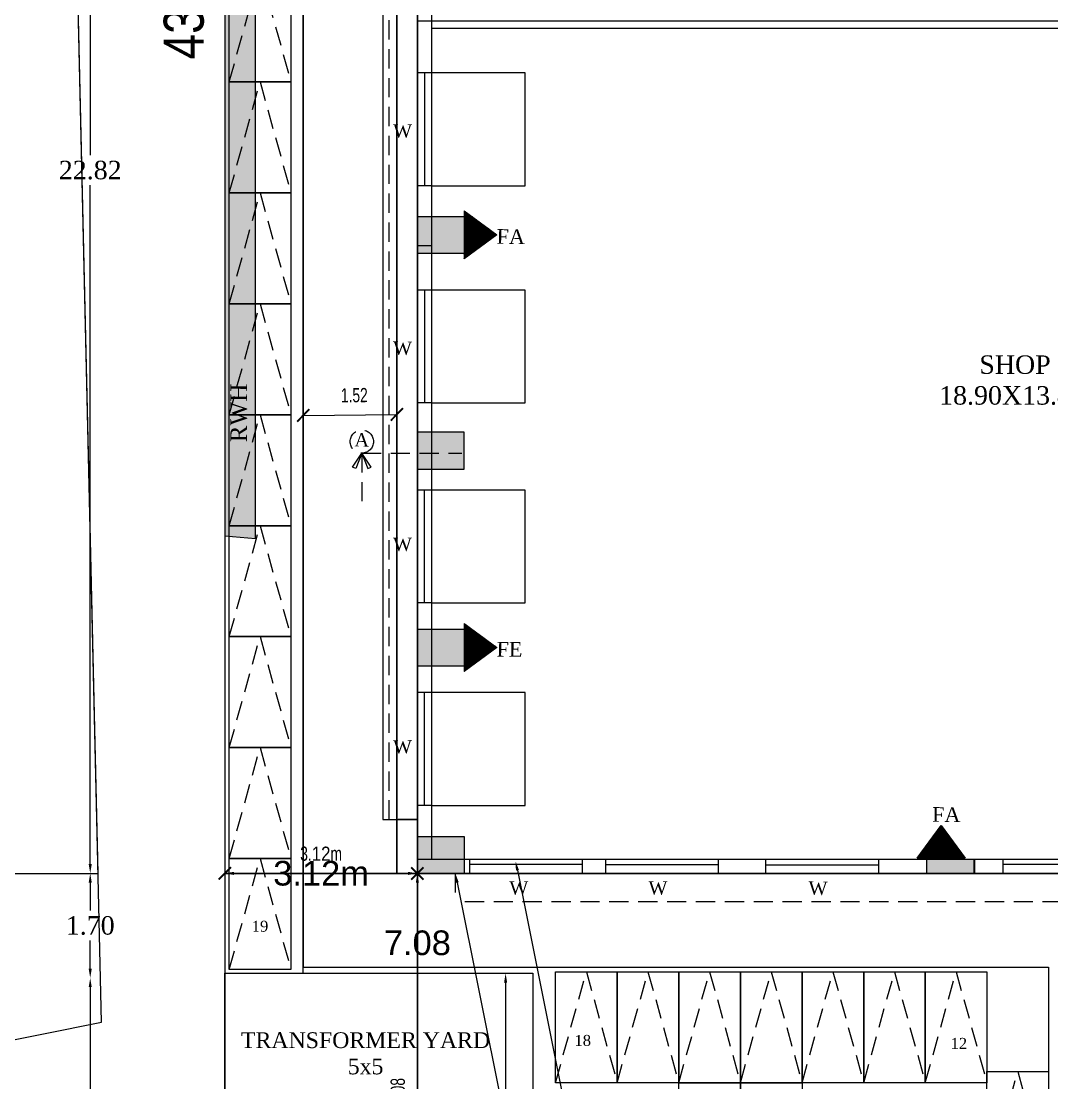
# Model space of a CAD drawing. Header units: metres. Extents: x 395 to 664, y 68 to 153.
# Drawn here: x 463.22 to 479.94, y 87.41 to 104.63 of the extents above; entities that cross this region are included whole.
import ezdxf

# ---------------------------------------------------------------- set-up
doc = ezdxf.new("R2010")
doc.units = ezdxf.units.M
doc.header["$LTSCALE"] = 25
doc.header["$MEASUREMENT"] = 0
doc.header["$PDMODE"] = 34
doc.linetypes.add('HIDDEN', pattern=[0.375, 0.25, -0.125])
doc.layers.get('Defpoints').update_dxf_attribs({"color": 222})
for name, color, linetype in [('BLK_1_FLR_0_BLT_UP_AREA', 18, 'Continuous'), ('BLK_1_FLR_0_CARPET_AREA', 18, 'Continuous'), ('BLK_1_FLR_0_CHAJJA', 6, 'Continuous'), ('BLK_1_LVL_-1_BSMNT_PLOT_BOUNDARY', 7, 'Continuous'), ('BLK_1_LVL_-1_BSMNT_SIDE_SETBACK1', 7, 'Continuous'), ('BLK_1_LVL_0_BLDG_FOOT_PRINT', 1, 'Continuous'), ('BLK_1_LVL_0_FRONT_SETBACK', 2, 'Continuous'), ('BLK_1_LVL_0_SIDE_SETBACK1', 102, 'Continuous'), ('PLOT_AREA_M2', 1, 'Continuous'), ('PLOT_BOUNDARY', 70, 'Continuous'), ('RWH', 130, 'Continuous'), ('TRANSFORMER_YARD', 7, 'Continuous'), ('TWO_WHEELER_DRIVE_WAY', 7, 'Continuous')]:
    doc.layers.add(name, color=color, linetype=linetype)
doc.layers.add('BLK_1_FLR_0_ROOM_1_LIGHT_VENTILATION_3', color=232, linetype='Continuous', lineweight=0)
doc.layers.add('DIST_CL_ROAD', color=7, linetype='Continuous', lineweight=0)
doc.layers.add('BLK_1_MAX_HEIGHT_CAL', color=7, linetype='Continuous', plot=False)
doc.layers.add('TWO_WHEELER_PARKING', color=2, linetype='Continuous', plot=False)
doc.styles.add('1-8 TXT', font='arial.ttf')
doc.styles.add('DIM 100', font='ARIALN.TTF', dxfattribs={"width": 0.85, "height": 0.23})
doc.styles.add('ROOM TEXT 10.5', font='swissc.ttf')
doc.styles.get("Standard").update_dxf_attribs({"font": 'times.ttf'})
doc.dimstyles.new('GRID DIM 400', dxfattribs={"dimscale": 0, "dimtxt": 0.8, "dimasz": 0.2, "dimexe": 0, "dimexo": 0, "dimgap": 0.2, "dimtad": 0, "dimlfac": -0.1, "dimzin": 1, "dimdsep": 46, "dimtxsty": 'DIM 100', "dimblk": 'ARCHTICK', "dimcen": 0, "dimclrd": 256, "dimclre": 252, "dimclrt": 4, "dimazin": 0, "dimtfac": 1, "dimtix": 1, "dimtofl": 0, "dimtmove": 2, "dimatfit": 0, "dimfxl": 0, "dimtolj": 1, "dimtzin": 0, "dimarcsym": 0})
doc.dimstyles.new('SITE', dxfattribs={"dimtxt": 0.65, "dimasz": 0.05, "dimexe": 0.18, "dimexo": 0.0625, "dimgap": 0.09, "dimtad": 0, "dimdec": 1, "dimzin": 0, "dimdsep": 46, "dimtxsty": 'ROOM TEXT 10.5', "dimblk": 'A1', "dimcen": 0.09, "dimse1": 1, "dimse2": 1, "dimsd1": 1, "dimsd2": 1, "dimazin": 0, "dimtfac": 1, "dimtdec": 1, "dimtofl": 0, "dimtmove": 0, "dimatfit": 3, "dimfxl": 0, "dimtolj": 1, "dimtzin": 0, "dimarcsym": 0})
doc.dimstyles.new('SITE SET', dxfattribs={"dimtxt": 0.4, "dimasz": 0.15, "dimexe": 0.18, "dimexo": 0.0625, "dimgap": 0.09, "dimtad": 0, "dimtih": 1, "dimtoh": 1, "dimzin": 0, "dimdsep": 46, "dimtxsty": '1-8 TXT', "dimcen": 0.09, "dimse1": 1, "dimse2": 1, "dimadec": 0, "dimazin": 0, "dimtfac": 1, "dimtofl": 0, "dimtmove": 0, "dimatfit": 3, "dimfxl": 0, "dimtolj": 1, "dimtzin": 0, "dimarcsym": 0})
doc.dimstyles.get("Standard").update_dxf_attribs({"dimtxt": 0.3, "dimasz": 0.15, "dimexe": 0.18, "dimexo": 0.0625, "dimgap": 0.09, "dimtad": 0, "dimtih": 1, "dimtoh": 1, "dimzin": 0, "dimdsep": 46, "dimtxsty": 'Standard', "dimcen": 0.09, "dimse1": 1, "dimse2": 1, "dimadec": 0, "dimazin": 0, "dimtfac": 1, "dimtofl": 0, "dimtmove": 0, "dimatfit": 3, "dimfxl": 0, "dimtolj": 1, "dimtzin": 0, "dimarcsym": 0})

# ---------------------------------------------------------------- blocks, each defined once
blk = doc.blocks.new('*D34')
at = {"color": 0, "lineweight": -2, "ltscale": 0.5}
for p, q in [((464.336, 113.474), (464.336, 102.458)), ((464.336, 90.956), (464.336, 101.972))]:
    blk.add_line(p, q, dxfattribs=at)
at = {"color": 0, "ltscale": 0.5}
for points in [[(464.311, 113.474), (464.361, 113.474), (464.336, 113.624)], [(464.311, 90.956), (464.361, 90.956), (464.336, 90.806)]]:
    blk.add_solid(points, dxfattribs=at)
at = {"layer": 'Defpoints', "color": 0, "ltscale": 0.5}
for p in [(464.336, 113.624), (467.031, 113.624), (467.031, 90.806)]:
    blk.add_point(p, dxfattribs=at)
at = {"color": 0, "ltscale": 0.5, "insert": (464.336, 102.215), "char_height": 0.3, "attachment_point": 5}
blk.add_mtext('\\A1;22.82', dxfattribs=at)
blk = doc.blocks.new('*D62')
at = {"layer": 'Defpoints', "color": 0, "lineweight": -2, "ltscale": 0.5}
for p in [(492.824, 88.392), (466.52, 83.101), (466.641, 82.501)]:
    blk.add_point(p, dxfattribs=at)
at = {"color": 0, "ltscale": 0.5, "insert": (479.793, 85.146), "char_height": 0.65, "attachment_point": 5, "rotation": 11.3722, "style": 'ROOM TEXT 10.5'}
blk.add_mtext('\\A1;26.8m', dxfattribs=at)
blk = doc.blocks.new('A1')
at = {"color": 8, "lineweight": -2}
blk.add_line((0, 2.52), (0, -2.52), dxfattribs=at)
blk.add_solid([(-2.27, 0.38), (-2.27, -0.38), (0, 0)], dxfattribs=at)
blk = doc.blocks.new('*D63')
at = {"layer": 'Defpoints', "color": 0, "lineweight": -2, "ltscale": 0.5}
for p in [(465.857, 126.994), (466.52, 126.994), (466.52, 83.101)]:
    blk.add_point(p, dxfattribs=at)
at = {"color": 0, "ltscale": 0.5, "insert": (465.857, 105.048), "char_height": 0.65, "attachment_point": 5, "rotation": 90, "style": 'ROOM TEXT 10.5'}
blk.add_mtext('\\A1;43.9m', dxfattribs=at)
blk = doc.blocks.new('*D65')
at = {"color": 0, "lineweight": -2, "ltscale": 0.5}
for p, q in [((464.336, 90.656), (464.336, 90.202)), ((464.336, 89.261), (464.336, 89.716))]:
    blk.add_line(p, q, dxfattribs=at)
at = {"color": 0, "ltscale": 0.5}
for points in [[(464.311, 90.656), (464.361, 90.656), (464.336, 90.806)], [(464.311, 89.261), (464.361, 89.261), (464.336, 89.111)]]:
    blk.add_solid(points, dxfattribs=at)
at = {"layer": 'Defpoints', "color": 0, "ltscale": 0.5}
for p in [(469.644, 90.806), (464.336, 89.111), (469.644, 89.111)]:
    blk.add_point(p, dxfattribs=at)
at = {"color": 0, "ltscale": 0.5, "insert": (464.336, 89.959), "char_height": 0.3, "attachment_point": 5}
blk.add_mtext('\\A1;1.70', dxfattribs=at)
blk = doc.blocks.new('*D66')
at = {"color": 0, "lineweight": -2, "ltscale": 0.5}
for p, q in [((464.336, 88.961), (464.336, 86.664)), ((464.336, 83.88), (464.336, 86.177))]:
    blk.add_line(p, q, dxfattribs=at)
for points in [[(464.311, 88.961), (464.361, 88.961), (464.336, 89.111)], [(464.311, 83.88), (464.361, 83.88), (464.336, 83.73)]]:
    blk.add_solid(points, dxfattribs=at)
at = {"layer": 'Defpoints', "color": 0, "lineweight": -2, "ltscale": 0.5}
for p in [(469.644, 89.111), (464.336, 83.73), (469.644, 83.73)]:
    blk.add_point(p, dxfattribs=at)
at = {"color": 0, "ltscale": 0.5, "insert": (464.336, 86.421), "char_height": 0.3, "attachment_point": 5}
blk.add_mtext('\\A1;5.38', dxfattribs=at)
blk = doc.blocks.new('*D9')
at = {"color": 0, "lineweight": -2, "ltscale": 0.5}
for p, q in [((466.67, 78.577), (467.623, 78.577)), ((469.494, 78.577), (468.542, 78.577))]:
    blk.add_line(p, q, dxfattribs=at)
at = {"color": 0, "ltscale": 0.5}
for points in [[(466.67, 78.602), (466.67, 78.552), (466.52, 78.577)], [(469.494, 78.602), (469.494, 78.552), (469.644, 78.577)]]:
    blk.add_solid(points, dxfattribs=at)
at = {"layer": 'Defpoints', "color": 0, "ltscale": 0.5}
for p in [(466.52, 90.223), (469.644, 90.223), (469.644, 78.577)]:
    blk.add_point(p, dxfattribs=at)
at = {"color": 0, "ltscale": 0.5, "insert": (468.082, 78.577), "char_height": 0.3, "attachment_point": 5}
blk.add_mtext('\\A1;3.12', dxfattribs=at)
blk = doc.blocks.new('A$C7B1C1511')
at = {"ltscale": 0.5}
h = blk.add_hatch(dxfattribs=at)
h.set_pattern_fill('ANSI31', color=8, scale=0.025)
h.set_pattern_definition([(45, (-470.282935, -102.674974), (-0.002209708691, 0.002209708691), [])])
h.paths.add_polyline_path([(0.778, 0), (0.389, 0.53), (0, 0)])
at = {"color": 0, "ltscale": 0.5}
for p, q in [((0, 0), (0.389, 0.53)), ((0.389, 0.53), (0.778, 0)), ((0, 0), (0.778, 0))]:
    blk.add_line(p, q, dxfattribs=at)
blk = doc.blocks.new('*D75')
at = {"color": 0, "lineweight": -2, "ltscale": 0.5}
for p, q in [((466.67, 90.806), (467.245, 90.806)), ((469.494, 90.806), (468.919, 90.806))]:
    blk.add_line(p, q, dxfattribs=at)
for points in [[(466.67, 90.831), (466.67, 90.781), (466.52, 90.806)], [(469.494, 90.831), (469.494, 90.781), (469.644, 90.806)]]:
    blk.add_solid(points, dxfattribs=at)
at = {"layer": 'Defpoints', "color": 0, "lineweight": -2, "ltscale": 0.5}
for p in [(466.52, 90.806), (466.52, 90.806), (469.644, 90.806)]:
    blk.add_point(p, dxfattribs=at)
at = {"color": 0, "ltscale": 0.5, "insert": (468.082, 90.806), "char_height": 0.4, "attachment_point": 5, "style": '1-8 TXT'}
blk.add_mtext('\\A1;3.{\\fArial|b0|i0|c186|p34;12}m', dxfattribs=at)
blk = doc.blocks.new('*D81')
at = {"color": 0, "lineweight": -2, "ltscale": 0.5}
for p, q in [((469.644, 90.656), (469.644, 89.971)), ((469.644, 83.88), (469.644, 89.383))]:
    blk.add_line(p, q, dxfattribs=at)
for points in [[(469.619, 90.656), (469.669, 90.656), (469.644, 90.806)], [(469.619, 83.88), (469.669, 83.88), (469.644, 83.73)]]:
    blk.add_solid(points, dxfattribs=at)
at = {"layer": 'Defpoints', "color": 0, "lineweight": -2, "ltscale": 0.5}
for p in [(469.644, 90.806), (469.644, 83.73), (469.644, 83.73)]:
    blk.add_point(p, dxfattribs=at)
at = {"color": 0, "ltscale": 0.5, "insert": (469.644, 89.677), "char_height": 0.4, "attachment_point": 5, "style": '1-8 TXT'}
blk.add_mtext('\\A1;7.08', dxfattribs=at)
blk = doc.blocks.new('_ArchTick')
at = {"color": 0, "linetype": 'ByBlock', "const_width": 0.15}
blk.add_lwpolyline([(-0.5, -0.5), (0.5, 0.5)], dxfattribs=at)
blk = doc.blocks.new('*D93')
at = {"layer": 'BLK_1_LVL_0_SIDE_SETBACK1', "linetype": 'Continuous', "lineweight": -2}
blk.add_line((469.644, 90.806), (466.52, 90.806), dxfattribs=at)
at = {"layer": 'Defpoints', "color": 0, "linetype": 'Continuous', "lineweight": -2}
for p in [(466.52, 90.806), (466.52, 90.806), (469.644, 90.806)]:
    blk.add_point(p, dxfattribs=at)
at = {"layer": 'BLK_1_LVL_0_SIDE_SETBACK1', "linetype": 'Continuous', "lineweight": -2, "xscale": 0.2, "yscale": 0.2, "zscale": 0.2}
for p, rotation in [((466.52, 90.806), 179.999999999668), ((469.644, 90.806), 359.999999999668)]:
    blk.add_blockref('_ArchTick', p, dxfattribs=dict(at, rotation=rotation))
at = {"layer": 'BLK_1_LVL_0_SIDE_SETBACK1', "linetype": 'Continuous', "insert": (468.082, 91.124), "char_height": 0.23, "attachment_point": 5, "style": 'DIM 100'}
blk.add_mtext('\\A1;3.{\\fArial|b0|i0|c186|p34;12}m', dxfattribs=at)
blk = doc.blocks.new('*D135')
at = {"layer": 'Defpoints', "color": 0, "lineweight": -2}
for p in [(470.26, 90.806), (473.083, 76.771), (473.083, 76.771)]:
    blk.add_point(p, dxfattribs=at)
at = {"layer": 'DIST_CL_ROAD', "color": 0, "lineweight": -2}
for p, q in [((470.289, 90.659), (471.622, 84.032)), ((473.053, 76.918), (471.72, 83.546))]:
    blk.add_line(p, q, dxfattribs=at)
for points in [[(470.314, 90.664), (470.265, 90.654), (470.26, 90.806)], [(473.078, 76.923), (473.029, 76.913), (473.083, 76.771)]]:
    blk.add_solid(points, dxfattribs=at)
at = {"layer": 'DIST_CL_ROAD', "color": 0, "insert": (471.671, 83.789), "char_height": 0.3, "attachment_point": 5}
blk.add_mtext('\\A1;14.32', dxfattribs=at)
blk = doc.blocks.new('*D136')
at = {"layer": 'BLK_1_MAX_HEIGHT_CAL', "color": 0, "lineweight": -2}
for p, q in [((471.268, 90.856), (473.34, 80.552)), ((475.51, 69.762), (473.438, 80.066))]:
    blk.add_line(p, q, dxfattribs=at)
for points in [[(471.292, 90.861), (471.243, 90.851), (471.238, 91.003)], [(475.535, 69.767), (475.486, 69.757), (475.54, 69.615)]]:
    blk.add_solid(points, dxfattribs=at)
at = {"layer": 'Defpoints', "color": 0, "lineweight": -2}
for p in [(470.26, 90.806), (475.54, 69.615), (474.562, 69.418)]:
    blk.add_point(p, dxfattribs=at)
at = {"layer": 'BLK_1_MAX_HEIGHT_CAL', "color": 0, "insert": (473.389, 80.309), "char_height": 0.3, "attachment_point": 5}
blk.add_mtext('\\A1;21.82', dxfattribs=at)
blk = doc.blocks.new('*D149')
at = {"layer": 'BLK_1_LVL_0_FRONT_SETBACK', "linetype": 'Continuous', "lineweight": -2}
blk.add_line((469.644, 83.73), (469.644, 90.806), dxfattribs=at)
at = {"layer": 'Defpoints', "color": 0, "linetype": 'Continuous', "lineweight": -2}
for p in [(469.644, 90.806), (469.644, 90.806), (469.644, 83.73)]:
    blk.add_point(p, dxfattribs=at)
at = {"layer": 'BLK_1_LVL_0_FRONT_SETBACK', "linetype": 'Continuous', "lineweight": -2, "xscale": 0.2, "yscale": 0.2, "zscale": 0.2}
for p, rotation in [((469.644, 90.806), 90), ((469.644, 83.73), 270)]:
    blk.add_blockref('_ArchTick', p, dxfattribs=dict(at, rotation=rotation))
at = {"layer": 'BLK_1_LVL_0_FRONT_SETBACK', "linetype": 'Continuous', "insert": (469.327, 87.268), "char_height": 0.23, "attachment_point": 5, "rotation": 90, "style": 'DIM 100'}
blk.add_mtext('\\A1;7.08', dxfattribs=at)
blk = doc.blocks.new('*D164')
at = {"layer": 'Defpoints', "color": 0, "lineweight": -2}
for p in [(471.52, 89.185), (471.076, 84.185), (471.52, 84.185)]:
    blk.add_point(p, dxfattribs=at)
at = {"layer": 'TRANSFORMER_YARD', "color": 0, "lineweight": -2}
for p, q in [((471.076, 89.035), (471.076, 86.928)), ((471.076, 84.335), (471.076, 86.442))]:
    blk.add_line(p, q, dxfattribs=at)
for points in [[(471.051, 89.035), (471.101, 89.035), (471.076, 89.185)], [(471.051, 84.335), (471.101, 84.335), (471.076, 84.185)]]:
    blk.add_solid(points, dxfattribs=at)
at = {"layer": 'TRANSFORMER_YARD', "color": 0, "insert": (471.076, 86.685), "char_height": 0.3, "attachment_point": 5}
blk.add_mtext('\\A1;5.00', dxfattribs=at)
blk = doc.blocks.new('*D175')
at = {"layer": 'Defpoints', "color": 0, "linetype": 'ByBlock', "lineweight": -2, "ltscale": 0.5}
for p in [(467.79, 98.262), (469.311, 98.28), (469.311, 98.253)]:
    blk.add_point(p, dxfattribs=at)
at = {"layer": 'TWO_WHEELER_DRIVE_WAY', "color": 252, "linetype": 'ByBlock', "lineweight": -2, "ltscale": 0.5}
for p, q in [((467.79, 98.262), (467.791, 98.236)), ((469.311, 98.28), (469.311, 98.253))]:
    blk.add_line(p, q, dxfattribs=at)
at = {"layer": 'TWO_WHEELER_DRIVE_WAY', "linetype": 'ByBlock', "lineweight": -2, "ltscale": 0.5}
blk.add_line((467.791, 98.236), (469.311, 98.253), dxfattribs=at)
at = {"layer": 'TWO_WHEELER_DRIVE_WAY', "linetype": 'ByBlock', "lineweight": -2, "ltscale": 0.5, "xscale": 0.2, "yscale": 0.2, "zscale": 0.2}
for p, rotation in [((467.791, 98.236), 180.6629322833028), ((469.311, 98.253), 0.6629322833027561)]:
    blk.add_blockref('_ArchTick', p, dxfattribs=dict(at, rotation=rotation))
at = {"layer": 'TWO_WHEELER_DRIVE_WAY', "linetype": 'ByBlock', "lineweight": -2, "ltscale": 0.5, "insert": (468.621, 98.563), "char_height": 0.23, "attachment_point": 5, "rotation": 0.6629, "style": 'DIM 100'}
blk.add_mtext('\\A1;1.52', dxfattribs=at)

msp = doc.modelspace()

# ---------------------------------------------------------------- hatches: boundary and pattern name
at = {"ltscale": 0.5}
h = msp.add_hatch(dxfattribs=at)
h.set_pattern_fill('GRAVEL', color=0)
h.set_pattern_definition([(228.012788, (42.09466, 80.21529), (-8, -9), [0.134536, -13.319088]), (184.969741, (42.004658, 80.11529), (12, 1), [0.230868, -22.8559248]), (132.510447, (41.77466, 80.09529), (10, -11), [0.162788, -16.1160326]), (267.273689, (41.38466, 79.84529), (1, 20), [0.210238, -20.813558]), (292.833654, (41.37466, 79.63529), (-5, 12), [0.206155, -20.4093731]), (357.273689, (41.45466, 79.44529), (-20, 1), [0.210238, -20.813558]), (37.6942405, (41.664658, 79.43529), (-13, -10), [0.278029, -27.5248485]), (72.255328, (41.884658, 79.60529), (7, 22), [0.262488, -25.9863215]), (121.429566, (41.96466, 79.85529), (-8, 13), [0.21095, -20.8840731]), (175.236358, (41.85466, 80.03529), (11, -1), [0.240832, -11.8007626]), (222.397438, (41.614658, 80.05529), (-12, -11), [0.311448, -30.833375]), (138.814075, (42.37466, 79.83529), (-7, 6), [0.106301, -10.5238448]), (171.469234, (42.29466, 79.90529), (13, -2), [0.202237, -20.0215114]), (225, (42.09466, 79.9353), (-1e-16, -1), [0.141421, -1.2727926]), (203.19859, (42.02466, 80.05529), (5, 2), [0.076158, -7.539615]), (291.80141, (41.95466, 80.02529), (-1, 3), [0.107703, -5.2774618]), (30.963757, (41.99466, 79.92529), (3, 2), [0.174929, -5.656023]), (161.56505, (42.14466, 80.0153), (2, -1), [0.126491, -3.0357867]), (16.38954, (41.37466, 80.02529), (10, 3), [0.1772, -17.5428451]), (70.346176, (41.54466, 80.07529), (-4, -11), [0.148661, -14.7174077]), (293.19859, (42.14466, 80.21529), (-2, 5), [0.152315, -7.463458]), (343.61046, (42.20466, 80.07529), (-10, 3), [0.1772, -17.5428451]), (339.443955, (41.37466, 79.40529), (-5, 2), [0.17088, -8.3731237]), (294.77514, (41.53466, 79.34529), (-5, 11), [0.143178, -14.174643]), (66.80141, (42.15466, 79.21529), (2, 5), [0.152315, -7.463458]), (17.354025, (42.21466, 79.35529), (-13, -4), [0.167631, -16.5954236]), (69.443955, (41.66466, 79.21529), (-2, -5), [0.08544, -8.4585637]), (101.30993, (42.09466, 79.21529), (-1, 4), [0.05099, -5.0480295]), (165.963757, (42.08466, 79.2653), (3, -1), [0.206155, -3.9169506]), (186.009006, (41.88466, 79.31529), (10, 1), [0.19105, -18.9139232]), (303.69007, (41.99466, 79.8353), (-1, 2), [0.144222, -3.4613293]), (353.157227, (42.074658, 79.71529), (17, -2), [0.251794, -24.9275626]), (60.945396, (42.32466, 79.68529), (-4, -7), [0.102956, -10.1926741]), (90, (42.3747, 79.7753), (-1, 1), [0.06, -0.94]), (120.256437, (41.86466, 79.34529), (4, -7), [0.138924, -13.75352]), (48.012788, (41.79466, 79.46529), (8, 9), [0.269072, -13.184552]), (0, (41.9747, 79.6653), (1, 1), [0.26, -0.74]), (325.304846, (42.23466, 79.66529), (10, -7), [0.158114, -15.6532743]), (254.054604, (42.36466, 79.57529), (-1, -4), [0.145602, -7.1345079]), (207.645975, (42.324658, 79.43529), (-19, -10), [0.237065, -23.4694742]), (175.426079, (42.114658, 79.32529), (-13, 1), [0.250799, -24.8290734])])
h.paths.add_polyline_path([(467.02, 126.399), (491.55, 122.1), (492.191, 94.172), (492.692, 94.131), (492.04, 122.522), (466.52, 126.994), (466.52, 96.283), (467.02, 96.242)])
h = msp.add_hatch(color=0, dxfattribs=at)
h.dxf.hatch_style = 1
h.paths.add_polyline_path([(469.644, 100.866), (470.404, 100.866), (470.404, 101.466), (469.644, 101.466)])
h = msp.add_hatch(color=0, dxfattribs=at)
h.dxf.hatch_style = 1
h.paths.add_polyline_path([(470.404, 97.966), (469.644, 97.966), (469.644, 97.366), (470.404, 97.366)])
h = msp.add_hatch(color=0, dxfattribs=at)
h.dxf.hatch_style = 1
h.paths.add_polyline_path([(469.644, 94.17), (470.404, 94.17), (470.404, 94.77), (469.644, 94.77)])
h = msp.add_hatch(color=0, dxfattribs=at)
h.dxf.hatch_style = 1
h.paths.add_polyline_path([(469.644, 90.806), (470.404, 90.806), (470.404, 91.406), (469.644, 91.406)])
at = {"ltscale": 4}
h = msp.add_hatch(color=0, dxfattribs=at)
h.dxf.hatch_style = 1
h.paths.add_polyline_path([(477.912, 90.806), (478.674, 90.806), (478.674, 91.035), (477.912, 91.035)])

# ---------------------------------------------------------------- linework, layer by layer
at = {"color": 0, "linetype": 'ByBlock', "lineweight": -2}
msp.add_line((466.52, 126.994), (466.52, 83.101), dxfattribs=at)
at = {"color": 0, "ltscale": 4}
for p, q in [((469.644, 113.624), (469.644, 90.806)), ((487.132, 104.517), (469.874, 104.517))]:
    msp.add_line(p, q, dxfattribs=at)
at = {"color": 0, "linetype": 'HIDDEN', "ltscale": 0.05}
for p, q in [((469.184, 91.679), (469.184, 113.216)), ((466.592, 103.647), (467.092, 105.447)), ((467.092, 105.447), (467.592, 103.647)), ((466.592, 101.847), (467.092, 103.647)), ((467.092, 103.647), (467.592, 101.847)), ((466.592, 100.047), (467.092, 101.847)), ((467.092, 101.847), (467.592, 100.047)), ((466.592, 98.247), (467.092, 100.047)), ((467.092, 100.047), (467.592, 98.247)), ((466.592, 96.447), (467.092, 98.247)), ((467.092, 98.247), (467.592, 96.447)), ((468.59, 97.396), (468.743, 97.624)), ((468.743, 97.624), (468.648, 97.373)), ((468.743, 97.624), (468.743, 96.844)), ((468.743, 97.624), (468.838, 97.373)), ((468.897, 97.396), (468.743, 97.624)), ((468.743, 97.624), (470.366, 97.624)), ((468.648, 97.373), (468.59, 97.396)), ((468.838, 97.373), (468.897, 97.396)), ((466.592, 94.647), (467.092, 96.447)), ((467.092, 96.447), (467.592, 94.647)), ((466.592, 92.847), (467.092, 94.647)), ((467.092, 94.647), (467.592, 92.847)), ((466.592, 91.047), (467.092, 92.847)), ((467.092, 92.847), (467.592, 91.047)), ((469.644, 91.679), (469.184, 91.679)), ((466.592, 89.247), (467.092, 91.047)), ((467.092, 91.047), (467.592, 89.247)), ((470.26, 90.806), (470.26, 90.346)), ((481.508, 90.346), (470.26, 90.346)), ((471.886, 87.409), (472.386, 89.209)), ((471.886, 87.409), (471.886, 89.209)), ((471.886, 89.209), (472.886, 89.209)), ((472.386, 89.209), (472.886, 87.409)), ((472.886, 87.409), (473.386, 89.209)), ((472.886, 87.409), (472.886, 89.209)), ((472.886, 89.209), (473.886, 89.209)), ((472.886, 89.209), (472.886, 87.409)), ((473.386, 89.209), (473.886, 87.409)), ((473.886, 87.409), (474.386, 89.209)), ((473.886, 87.409), (473.886, 89.209)), ((473.886, 89.209), (474.886, 89.209)), ((473.886, 89.209), (473.886, 87.409)), ((474.386, 89.209), (474.886, 87.409)), ((474.886, 87.409), (475.386, 89.209)), ((474.886, 87.409), (474.886, 89.209)), ((474.886, 89.209), (475.886, 89.209)), ((474.886, 89.209), (474.886, 87.409)), ((475.386, 89.209), (475.886, 87.409)), ((475.886, 87.409), (476.386, 89.209)), ((475.886, 87.409), (475.886, 89.209)), ((475.886, 89.209), (476.886, 89.209)), ((475.886, 89.209), (475.886, 87.409)), ((476.386, 89.209), (476.886, 87.409)), ((476.886, 87.409), (477.386, 89.209)), ((476.886, 89.209), (476.886, 87.409)), ((476.886, 87.409), (476.886, 89.209)), ((476.886, 89.209), (477.886, 89.209)), ((477.386, 89.209), (477.886, 87.409)), ((477.886, 87.409), (478.386, 89.209)), ((477.886, 89.209), (477.886, 87.409)), ((477.886, 87.409), (477.886, 89.209)), ((477.886, 89.209), (478.886, 89.209)), ((478.386, 89.209), (478.886, 87.409)), ((478.886, 89.209), (478.886, 87.409)), ((478.886, 85.79), (479.386, 87.59)), ((478.886, 85.79), (478.886, 87.59)), ((478.886, 87.59), (479.886, 87.59)), ((479.386, 87.59), (479.886, 85.79)), ((479.886, 87.59), (479.886, 85.79)), ((472.886, 87.409), (471.886, 87.409)), ((473.886, 87.409), (472.886, 87.409)), ((474.886, 87.409), (473.886, 87.409)), ((475.886, 87.409), (474.886, 87.409)), ((476.886, 87.409), (475.886, 87.409)), ((477.886, 87.409), (476.886, 87.409)), ((478.886, 87.409), (477.886, 87.409))]:
    msp.add_line(p, q, dxfattribs=at)
at = {"linetype": 'ByBlock', "lineweight": -2, "ltscale": 0.5}
for p, q in [((467.791, 89.185), (467.791, 107.203)), ((469.311, 107.203), (469.311, 90.805)), ((469.311, 90.805), (481.508, 90.805)), ((471.52, 89.285), (479.886, 89.285)), ((479.886, 89.285), (479.886, 85.79))]:
    msp.add_line(p, q, dxfattribs=at)
at = {"color": 0, "ltscale": 0.5}
for p, q in [((469.873, 103.793), (469.644, 103.793)), ((469.759, 103.793), (469.759, 101.963)), ((469.873, 101.963), (469.644, 101.963)), ((469.873, 100.986), (469.644, 100.986)), ((469.873, 100.269), (469.644, 100.269)), ((469.759, 100.269), (469.759, 98.439)), ((469.873, 98.439), (469.644, 98.439)), ((469.873, 97.024), (469.644, 97.024)), ((469.759, 95.194), (469.759, 97.024)), ((469.873, 95.194), (469.644, 95.194)), ((469.873, 93.739), (469.644, 93.739)), ((469.759, 91.909), (469.759, 93.739)), ((469.873, 91.909), (469.644, 91.909)), ((469.644, 91.036), (481.506, 91.036)), ((470.49, 91.036), (470.49, 90.806)), ((472.32, 90.951), (470.49, 90.951)), ((472.32, 91.036), (472.32, 90.806)), ((472.696, 91.036), (472.696, 90.806)), ((472.696, 90.951), (474.526, 90.951)), ((474.526, 91.036), (474.526, 90.806)), ((475.294, 91.038), (475.294, 90.802)), ((475.294, 90.947), (477.124, 90.947)), ((477.124, 91.036), (477.124, 90.806)), ((478.684, 91.043), (478.684, 90.806)), ((479.144, 91.036), (479.144, 90.806)), ((480.974, 90.951), (479.144, 90.951)), ((469.644, 90.806), (481.736, 90.806))]:
    msp.add_line(p, q, dxfattribs=at)
at = {"color": 0, "ltscale": 25}
msp.add_lwpolyline([(492.04, 122.522), (466.52, 126.994), (466.52, 96.283), (467.02, 96.242), (467.02, 126.399), (491.55, 122.1), (492.191, 94.172), (492.692, 94.131)], close=True, dxfattribs=at)
at = {"color": 0, "ltscale": 0.5}
for points in [[(469.644, 101.466), (470.404, 101.466), (470.404, 100.866), (469.644, 100.866)], [(470.404, 97.966), (469.644, 97.966), (469.644, 97.366), (470.404, 97.366)], [(469.644, 94.77), (470.404, 94.77), (470.404, 94.17), (469.644, 94.17)], [(469.644, 91.406), (470.404, 91.406), (470.404, 90.806), (469.644, 90.806)], [(477.912, 91.035), (478.674, 91.035), (478.674, 90.806), (477.912, 90.806)]]:
    msp.add_lwpolyline(points, close=True, dxfattribs=at)
at = {"color": 0, "linetype": 'HIDDEN', "ltscale": 0.05}
msp.add_circle((468.743, 97.812), 0.188, dxfattribs=at)
at = {"layer": 'BLK_1_FLR_0_BLT_UP_AREA', "color": 13}
msp.add_lwpolyline([(489.399, 101.466), (488.995, 101.466), (488.995, 104.632), (469.644, 104.632), (469.644, 90.806), (489.399, 90.806)], close=True, dxfattribs=at)
at = {"layer": 'BLK_1_FLR_0_CARPET_AREA', "color": 18}
msp.add_lwpolyline([(488.764, 104.747), (487.13, 104.747), (487.13, 106.862), (488.764, 106.862), (488.764, 117.674), (485.637, 117.674), (485.637, 119.731), (474.696, 119.731), (474.696, 113.394), (469.873, 113.394), (469.873, 91.036), (489.167, 91.036), (489.167, 101.236), (488.764, 101.236)], close=True, dxfattribs=at)
at = {"layer": 'BLK_1_FLR_0_CHAJJA'}
msp.add_lwpolyline([(469.644, 113.216), (469.084, 113.216), (469.084, 91.679), (469.644, 91.679)], close=True, dxfattribs=at)
at = {"layer": 'BLK_1_FLR_0_ROOM_1_LIGHT_VENTILATION_3', "lineweight": -2}
for points in [[(469.873, 103.793), (469.873, 101.963), (471.393, 101.963), (471.393, 103.793)], [(469.873, 100.269), (469.873, 98.439), (471.393, 98.439), (471.393, 100.269)], [(469.873, 97.024), (469.873, 95.194), (471.393, 95.194), (471.393, 97.024)], [(469.873, 93.739), (469.873, 91.909), (471.393, 91.909), (471.393, 93.739)]]:
    msp.add_lwpolyline(points, close=True, dxfattribs=at)
at = {"layer": 'BLK_1_LVL_-1_BSMNT_PLOT_BOUNDARY', "color": 70}
msp.add_lwpolyline([(463.737, 122.522), (438.217, 126.994), (438.217, 83.101), (464.521, 88.392)], close=True, dxfattribs=at)
at = {"layer": 'BLK_1_LVL_-1_BSMNT_SIDE_SETBACK1', "color": 102, "linetype": 'ByBlock', "lineweight": -2, "ltscale": 0.5}
msp.add_lwpolyline([(463.796, 119.961), (460.693, 119.961), (460.693, 101.466), (461.096, 101.466), (461.096, 90.806), (464.466, 90.806)], close=True, dxfattribs=at)
at = {"layer": 'BLK_1_LVL_0_BLDG_FOOT_PRINT'}
msp.add_lwpolyline([(488.995, 119.961), (474.469, 119.961), (469.644, 119.961), (469.644, 119.961), (469.644, 90.806), (489.399, 90.806), (489.399, 101.466), (488.995, 101.466)], close=True, dxfattribs=at)
at = {"layer": 'BLK_1_LVL_0_FRONT_SETBACK'}
msp.add_lwpolyline([(489.399, 87.703), (489.399, 90.806), (469.644, 90.806), (469.644, 83.73)], close=True, dxfattribs=at)
at = {"layer": 'BLK_1_LVL_0_SIDE_SETBACK1'}
msp.add_lwpolyline([(469.644, 119.961), (469.644, 119.961), (466.52, 119.961), (466.52, 90.806), (469.644, 90.806)], close=True, dxfattribs=at)
at = {"layer": 'PLOT_AREA_M2'}
msp.add_lwpolyline([(492.04, 122.522), (466.52, 126.994), (466.52, 83.101), (492.824, 88.392)], close=True, dxfattribs=at)
at = {"layer": 'PLOT_BOUNDARY'}
msp.add_lwpolyline([(492.04, 122.522), (466.52, 126.994), (466.52, 83.101), (492.824, 88.392)], close=True, dxfattribs=at)
at = {"layer": 'RWH', "lineweight": -3}
msp.add_lwpolyline([(492.04, 122.522), (466.52, 126.994), (466.52, 96.283), (467.02, 96.242), (467.02, 126.399), (491.55, 122.1), (492.191, 94.172), (492.692, 94.131)], close=True, dxfattribs=at)
at = {"layer": 'TRANSFORMER_YARD', "color": 7}
msp.add_lwpolyline([(466.52, 89.185), (471.52, 89.185), (471.52, 84.185), (466.52, 84.185)], close=True, dxfattribs=at)
at = {"layer": 'TWO_WHEELER_DRIVE_WAY', "color": 6, "linetype": 'ByBlock', "lineweight": -2, "ltscale": 0.5}
msp.add_lwpolyline([(481.508, 90.805), (469.311, 90.805), (469.311, 107.203), (467.791, 107.203), (467.791, 89.285), (479.886, 89.285), (479.886, 85.79), (481.508, 86.116)], close=True, dxfattribs=at)
at = {"layer": 'TWO_WHEELER_PARKING', "linetype": 'Continuous'}
for points in [[(466.592, 105.447), (467.592, 105.447), (467.592, 103.647), (466.592, 103.647)], [(466.592, 103.647), (467.592, 103.647), (467.592, 101.847), (466.592, 101.847)], [(466.592, 101.847), (467.592, 101.847), (467.592, 100.047), (466.592, 100.047)], [(466.592, 100.047), (467.592, 100.047), (467.592, 98.247), (466.592, 98.247)], [(466.592, 98.247), (467.592, 98.247), (467.592, 96.447), (466.592, 96.447)], [(466.592, 96.447), (467.592, 96.447), (467.592, 94.647), (466.592, 94.647)], [(466.592, 94.647), (467.592, 94.647), (467.592, 92.847), (466.592, 92.847)], [(466.592, 92.847), (467.592, 92.847), (467.592, 91.047), (466.592, 91.047)], [(466.592, 91.047), (467.592, 91.047), (467.592, 89.247), (466.592, 89.247)], [(471.886, 89.209), (472.886, 89.209), (472.886, 87.409), (471.886, 87.409)], [(472.886, 89.209), (473.886, 89.209), (473.886, 87.409), (472.886, 87.409)], [(473.886, 89.209), (474.886, 89.209), (474.886, 87.409), (473.886, 87.409)], [(474.886, 89.209), (475.886, 89.209), (475.886, 87.409), (474.886, 87.409)], [(475.886, 89.209), (476.886, 89.209), (476.886, 87.409), (475.886, 87.409)], [(476.886, 89.209), (477.886, 89.209), (477.886, 87.409), (476.886, 87.409)], [(477.886, 89.209), (478.886, 89.209), (478.886, 87.409), (477.886, 87.409)], [(478.886, 87.59), (479.886, 87.59), (479.886, 85.79), (478.886, 85.79)], [(473.886, 87.409), (474.886, 87.409), (474.886, 85.609), (473.886, 85.609)], [(474.886, 87.409), (475.886, 87.409), (475.886, 85.609), (474.886, 85.609)]]:
    msp.add_lwpolyline(points, close=True, dxfattribs=at)

# ---------------------------------------------------------------- block references
at = {"color": 0, "ltscale": 0.5, "rotation": 270}
for p in [(470.404, 101.555), (470.404, 94.859)]:
    msp.add_blockref('A$C7B1C1511', p, dxfattribs=at)
at = {"color": 0, "ltscale": 0.5}
msp.add_blockref('A$C7B1C1511', (477.754, 91.051), dxfattribs=at)

# ---------------------------------------------------------------- texts
at = {"color": 0}
for s, height, rotation, p in [('W', 0.216, 359.4363, (469.248, 102.745)), ('FA', 0.2376, 359.4363, (470.929, 101.022)), ('W', 0.216, 359.4363, (469.248, 99.221)), ('RWH', 0.2699, 89.8293, (466.879, 97.801)), ('A', 0.216, 359.4363, (468.623, 97.734)), ('W', 0.216, 0.5637, (469.25, 96.036)), ('FE', 0.2376, 359.4363, (470.929, 94.325)), ('W', 0.216, 0.5637, (469.25, 92.751)), ('FA', 0.2376, 359.4363, (477.996, 91.644)), ('W', 0.216, 0.5637, (471.138, 90.46)), ('W', 0.216, 359.4363, (473.392, 90.463)), ('W', 0.216, 359.4363, (475.99, 90.459))]:
    msp.add_text(s, height=height, rotation=rotation, dxfattribs=at).set_placement(p)
for s, height, p in [('SHOP', 0.3, (478.762, 98.911)), ('18.90X13.45', 0.3, (478.11, 98.412)), ('19', 0.1778, (466.957, 89.86)), ('18', 0.1778, (472.193, 88.007)), ('12', 0.1778, (478.296, 87.959))]:
    msp.add_text(s, height=height, dxfattribs=at).set_placement(p)
at = {"layer": 'TRANSFORMER_YARD', "color": 7, "insert": (468.804, 87.885), "char_height": 0.25556, "attachment_point": 5}
msp.add_mtext('\\A1;TRANSFORMER YARD\\P5x5', dxfattribs=at)

# ---------------------------------------------------------------- dimensions: what is measured, and where the dimension line sits
at = {"color": 0, "ltscale": 0.5}
for p1, p2, distance, picture, middle in [((466.52, 83.101), (466.52, 126.994), 0.663, '*D63', (465.857, 105.048)), ((492.824, 88.392), (466.52, 83.101), 0.612, '*D62', (479.793, 85.146))]:
    dim = msp.add_aligned_dim(p1=p1, p2=p2, distance=distance, dimstyle='SITE', override={"dimpost": 'm'}, dxfattribs=at)
    dim.commit()
    dim.dimension.update_dxf_attribs({"geometry": picture, "text_midpoint": middle})
for p1, p2, distance, picture, middle in [((467.031, 90.806), (467.031, 113.624), 2.695, '*D34', (464.336, 102.215)), ((469.6444, 90.8063), (469.6444, 89.1112), -5.3084, '*D65', (464.336, 89.9587)), ((466.52, 90.223), (469.644, 90.223), -11.646, '*D9', (468.082, 78.577))]:
    dim = msp.add_aligned_dim(p1=p1, p2=p2, distance=distance, dimstyle='Standard', dxfattribs=at)
    dim.commit()
    dim.dimension.update_dxf_attribs({"geometry": picture, "text_midpoint": middle})
dim = msp.add_aligned_dim(p1=(469.644, 90.806), p2=(466.52, 90.806), distance=0, text='3.{\\fArial|b0|i0|c186|p34;12}m', dimstyle='SITE SET', dxfattribs=at)
dim.commit()
dim.dimension.update_dxf_attribs({"geometry": '*D75', "text_midpoint": (468.082, 90.806)})
dim = msp.add_linear_dim(base=(469.644, 83.73), p1=(469.644, 90.806), p2=(469.644, 83.73), angle=270, dimstyle='SITE SET', dxfattribs=at)
dim.commit()
dim.dimension.update_dxf_attribs({"geometry": '*D81', "text_midpoint": (469.644, 89.677), "dimtype": 161})
dim = msp.add_linear_dim(base=(464.336, 83.73), p1=(469.644, 89.111), p2=(469.644, 83.73), angle=90, dimstyle='Standard', dxfattribs=at)
dim.commit()
dim.dimension.update_dxf_attribs({"geometry": '*D66', "text_midpoint": (464.336, 86.421)})
at = {"layer": 'BLK_1_LVL_0_FRONT_SETBACK', "linetype": 'Continuous'}
dim = msp.add_linear_dim(base=(469.644, 90.806), p1=(469.644, 83.73), p2=(469.644, 90.806), angle=90, dimstyle='GRID DIM 400', override={"dimscale": 1, "dimtxt": 0.23, "dimtad": 1, "dimtoh": 1, "dimclrt": 256, "dimtmove": 0}, dxfattribs=at)
dim.commit()
dim.dimension.update_dxf_attribs({"geometry": '*D149', "text_midpoint": (469.644, 87.268), "dimtype": 161})
at = {"layer": 'BLK_1_LVL_0_SIDE_SETBACK1', "linetype": 'Continuous'}
dim = msp.add_aligned_dim(p1=(469.644, 90.806), p2=(466.52, 90.806), distance=0, text='3.{\\fArial|b0|i0|c186|p34;12}m', dimstyle='GRID DIM 400', override={"dimscale": 1, "dimtxt": 0.23, "dimtad": 1, "dimtoh": 1, "dimclrt": 256, "dimtmove": 0}, dxfattribs=at)
dim.commit()
dim.dimension.update_dxf_attribs({"geometry": '*D93', "text_midpoint": (468.082, 91.124)})
at = {"layer": 'BLK_1_MAX_HEIGHT_CAL', "color": 6}
dim = msp.add_aligned_dim(p1=(470.26, 90.806), p2=(474.562, 69.418), distance=0.998, dimstyle='Standard', dxfattribs=at)
dim.commit()
dim.dimension.update_dxf_attribs({"geometry": '*D136', "text_midpoint": (473.389, 80.309)})
at = {"layer": 'DIST_CL_ROAD', "color": 1}
dim = msp.add_aligned_dim(p1=(470.26, 90.806), p2=(473.083, 76.771), distance=0, dimstyle='Standard', dxfattribs=at)
dim.commit()
dim.dimension.update_dxf_attribs({"geometry": '*D135', "text_midpoint": (471.671, 83.789)})
at = {"layer": 'TRANSFORMER_YARD', "color": 7}
dim = msp.add_aligned_dim(p1=(471.52, 89.185), p2=(471.52, 84.185), distance=-0.444, dimstyle='Standard', dxfattribs=at)
dim.commit()
dim.dimension.update_dxf_attribs({"geometry": '*D164', "text_midpoint": (471.076, 86.685)})
at = {"layer": 'TWO_WHEELER_DRIVE_WAY', "linetype": 'ByBlock', "lineweight": -2, "ltscale": 0.5}
dim = msp.add_linear_dim(base=(469.311, 98.253), p1=(467.79, 98.262), p2=(469.311, 98.28), angle=0.6629, dimstyle='GRID DIM 400', override={"dimscale": 1, "dimtxt": 0.23, "dimtad": 1, "dimtoh": 1, "dimclrt": 256, "dimtmove": 0}, dxfattribs=at)
dim.commit()
dim.dimension.update_dxf_attribs({"geometry": '*D175', "text_midpoint": (468.625, 98.245), "dimtype": 161})

doc.saveas('drawing.dxf')
